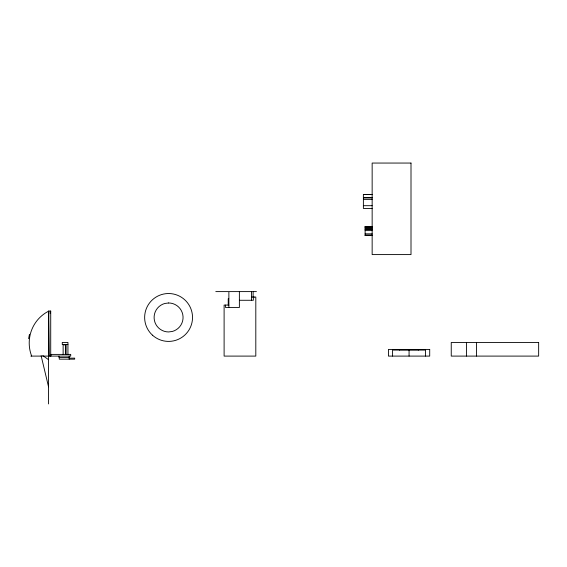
<?xml version="1.0" encoding="UTF-8"?>
<svg xmlns="http://www.w3.org/2000/svg" width="567" height="567" viewBox="0 0 567 567"><rect width="100%" height="100%" fill="white"/><g stroke="black" fill="none" stroke-linecap="round" stroke-linejoin="round"><path stroke-width="0.85" d="M28.619 338.69L29.441 334.339M363.383 197.557L372.15 197.557M363.383 197.94L372.15 197.94M363.383 199.371L372.15 199.371M363.383 205.693L372.15 205.686M372.15 208.429L363.383 208.429L363.383 194.368M365.127 226.602L372.15 226.602M365.127 226.878L372.15 226.878M365.127 227.736L372.15 227.736M365.127 227.991L372.15 227.991M365.127 229.054L372.15 229.054M365.127 229.394L372.15 229.394M365.127 230.599L372.15 230.599M365.127 233.859L372.15 233.859M365.127 235.057L372.15 235.057M365.127 235.418L372.15 235.418M215.786 291.608L228.232 291.608M253.343 291.608L256.433 291.608M251.507 297.03L255.809 297.03L255.809 356.097L224.107 356.097L224.107 305.074L228.877 305.074M228.749 298.766L228.232 298.766L228.232 305.074M239.38 300.276L253.343 300.276L253.343 297.03M50.718 356.097L50.718 311.077L48.45 311.077L49.081 356.097M67.941 344.559L62.278 344.559L62.278 342.425L67.941 342.425L67.941 354.396M399.466 349.683L418.673 349.683M30.831 356.097L70.712 356.097L70.712 354.396L50.881 354.396L50.881 356.097M69.195 357.522L58.982 357.522L58.982 356.097M69.195 358.146L74.681 358.146L74.681 359.166L59.259 359.166L59.259 357.522M42.872 355.637L48.528 359.676M41.143 355.771L48.528 386.779M476.493 342.482L476.493 356.097M466.421 342.482L466.421 356.097M425.548 356.097L425.548 350.073L392.584 350.073L392.584 356.097M418.673 349.421L418.673 350.073M409.069 350.073L409.069 356.097M399.466 349.421L399.466 350.073M365.127 226.495L365.127 235.596M253.981 297.03L253.981 297.491M253.13 297.491L253.13 291.608L228.877 291.608L228.877 307.498M251.507 291.608L251.507 300.276M239.38 291.608L239.38 307.498L225.531 307.498L225.531 305.074M69.195 356.097L69.195 359.166M66.112 354.396L66.112 344.871L63.128 344.871L63.128 354.396M65.474 344.871L65.474 354.396M48.833 356.097L48.833 311.077A35.579 35.083 -90 0 0 31.66 356.069M48.528 356.097L48.528 403.945M50.08 313.218A35.579 5.911 -90 0 1 50.711 311.035M168.583 302.976L164.834 303.473A14.487 14.487 0 0 0 168.583 331.95L172.333 331.454A14.487 14.487 0 0 0 168.583 302.976M411.004 163.055L372.15 163.055L372.15 254.59L411.004 254.59L411.004 163.055M372.15 194.438L363.383 194.438L372.15 194.495M538.65 342.482L451.247 342.482L451.247 356.097L538.65 356.097L538.65 342.482M429.708 349.421L388.43 349.421L388.43 356.097L429.708 356.097L429.708 349.421M152.48 335.182A23.942 23.942 0 0 0 191.979 322.552A23.942 23.942 0 0 0 161.29 294.663A23.942 23.942 0 0 0 152.48 335.182"/></g></svg>
